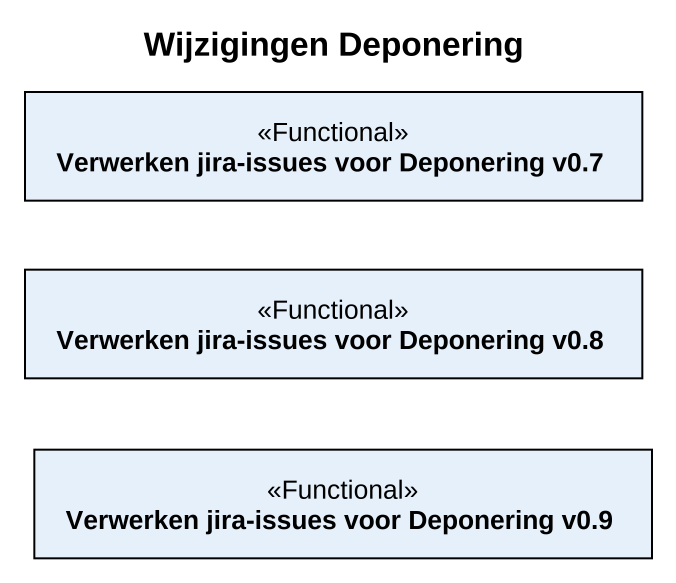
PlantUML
@startuml
title Wijzigingen Deponering
hide circle
hide empty members
class "Verwerken jira-issues voor Deponering v0.7" as Verwerken_jira_issues_voor <<Functional>>
class "Verwerken jira-issues voor Deponering v0.8" as Verwerken_jira_issues_voor_2 <<Functional>>
class "Verwerken jira-issues voor Deponering v0.9" as Verwerken_jira_issues_voor_3 <<Functional>>
@enduml
